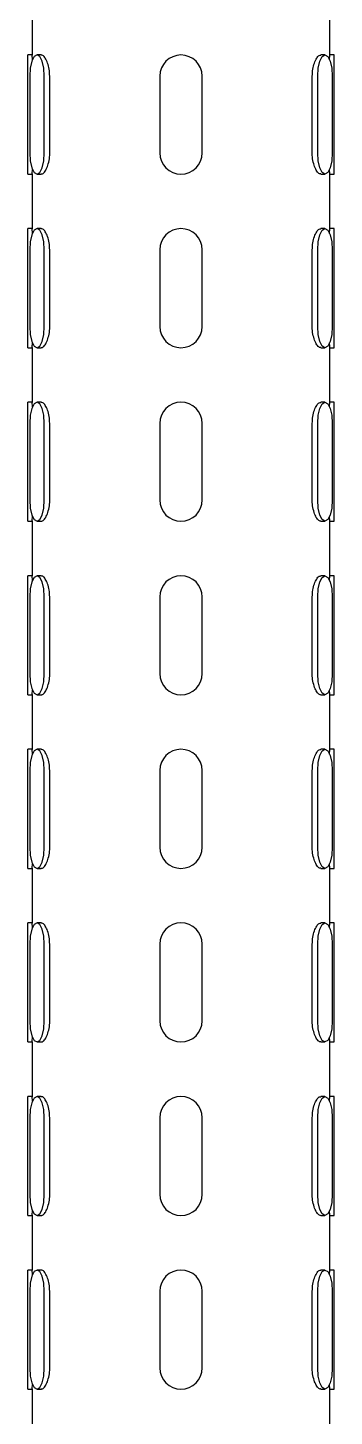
# Model space of a CAD drawing. Extents: x 97 to 1049, y 29 to 427.
# Drawn here: x 147.3 to 153.3, y 189.19 to 216.39 of the extents above; entities that cross this region are included whole.
import ezdxf

# ---------------------------------------------------------------- set-up
doc = ezdxf.new("R2010")
doc.units = 0
doc.header["$LTSCALE"] = 23.1
doc.header["$MEASUREMENT"] = 0
doc.layers.get('0').update_dxf_attribs({"linetype": 'CONTINUOUS'})

msp = doc.modelspace()

# ---------------------------------------------------------------- linework, layer by layer
at = {"color": 7, "linetype": 'Continuous', "lineweight": 25}
for p, q in [((147.38134, 216.92405), (147.38134, 215.84695)), ((153.21467, 215.84695), (153.21467, 216.92405)), ((147.38207, 215.85217), (147.298, 215.85217)), ((147.298, 215.4355), (147.298, 215.85217)), ((147.55793, 215.85217), (147.47893, 215.85217)), ((153.11708, 215.85217), (153.03808, 215.85217)), ((153.298, 215.85217), (153.21393, 215.85217)), ((153.298, 215.4355), (153.298, 215.85217)), ((147.298, 213.9355), (147.298, 215.4355)), ((147.33642, 215.4355), (147.33642, 213.9355)), ((147.62143, 213.9355), (147.62143, 215.4355)), ((147.72785, 213.9355), (147.72785, 215.4355)), ((149.88134, 215.4355), (149.88134, 213.9355)), ((150.71467, 213.9355), (150.71467, 215.4355)), ((152.86815, 213.9355), (152.86815, 215.4355)), ((152.97457, 213.9355), (152.97457, 215.4355)), ((153.25959, 215.4355), (153.25959, 213.9355)), ((153.298, 213.9355), (153.298, 215.4355)), ((147.298, 213.51884), (147.298, 213.9355)), ((153.298, 213.51884), (153.298, 213.9355)), ((147.298, 213.51884), (147.38207, 213.51884)), ((147.38134, 213.52405), (147.38134, 212.44695)), ((147.47893, 213.51884), (147.55793, 213.51884)), ((153.03808, 213.51884), (153.11708, 213.51884)), ((153.21393, 213.51884), (153.298, 213.51884)), ((153.21467, 212.44695), (153.21467, 213.52405)), ((147.38207, 212.45217), (147.298, 212.45217)), ((147.298, 212.0355), (147.298, 212.45217)), ((147.55793, 212.45217), (147.47893, 212.45217)), ((153.11708, 212.45217), (153.03808, 212.45217)), ((153.298, 212.45217), (153.21393, 212.45217)), ((153.298, 212.0355), (153.298, 212.45217)), ((147.298, 210.5355), (147.298, 212.0355)), ((147.33642, 212.0355), (147.33642, 210.5355)), ((147.62143, 210.5355), (147.62143, 212.0355)), ((147.72785, 210.5355), (147.72785, 212.0355)), ((149.88134, 212.0355), (149.88134, 210.5355)), ((150.71467, 210.5355), (150.71467, 212.0355)), ((152.86815, 210.5355), (152.86815, 212.0355)), ((152.97457, 210.5355), (152.97457, 212.0355)), ((153.25959, 212.0355), (153.25959, 210.5355)), ((153.298, 210.5355), (153.298, 212.0355)), ((147.298, 210.11884), (147.298, 210.5355)), ((153.298, 210.11884), (153.298, 210.5355)), ((147.298, 210.11884), (147.38207, 210.11884)), ((147.38134, 210.12405), (147.38134, 209.04695)), ((147.47893, 210.11884), (147.55793, 210.11884)), ((153.03808, 210.11884), (153.11708, 210.11884)), ((153.21393, 210.11884), (153.298, 210.11884)), ((153.21467, 209.04695), (153.21467, 210.12405)), ((147.38207, 209.05217), (147.298, 209.05217)), ((147.298, 208.6355), (147.298, 209.05217)), ((147.55793, 209.05217), (147.47893, 209.05217)), ((153.11708, 209.05217), (153.03808, 209.05217)), ((153.298, 209.05217), (153.21393, 209.05217)), ((153.298, 208.6355), (153.298, 209.05217)), ((147.298, 207.1355), (147.298, 208.6355)), ((147.33642, 208.6355), (147.33642, 207.1355)), ((147.62143, 207.1355), (147.62143, 208.6355)), ((147.72785, 207.1355), (147.72785, 208.6355)), ((149.88134, 208.6355), (149.88134, 207.1355)), ((150.71467, 207.1355), (150.71467, 208.6355)), ((152.86815, 207.1355), (152.86815, 208.6355)), ((152.97457, 207.1355), (152.97457, 208.6355)), ((153.25959, 208.6355), (153.25959, 207.1355)), ((153.298, 207.1355), (153.298, 208.6355)), ((147.298, 206.71884), (147.298, 207.1355)), ((153.298, 206.71884), (153.298, 207.1355)), ((147.298, 206.71884), (147.38207, 206.71884)), ((147.38134, 206.72405), (147.38134, 205.64695)), ((147.47893, 206.71884), (147.55793, 206.71884)), ((153.03808, 206.71884), (153.11708, 206.71884)), ((153.21393, 206.71884), (153.298, 206.71884)), ((153.21467, 205.64695), (153.21467, 206.72405)), ((147.38207, 205.65217), (147.298, 205.65217)), ((147.298, 205.2355), (147.298, 205.65217)), ((147.55793, 205.65217), (147.47893, 205.65217)), ((153.11708, 205.65217), (153.03808, 205.65217)), ((153.298, 205.65217), (153.21393, 205.65217)), ((153.298, 205.2355), (153.298, 205.65217)), ((147.298, 203.7355), (147.298, 205.2355)), ((147.33642, 205.2355), (147.33642, 203.7355)), ((147.62143, 203.7355), (147.62143, 205.2355)), ((147.72785, 203.7355), (147.72785, 205.2355)), ((149.88134, 205.2355), (149.88134, 203.7355)), ((150.71467, 203.7355), (150.71467, 205.2355)), ((152.86815, 203.7355), (152.86815, 205.2355)), ((152.97457, 203.7355), (152.97457, 205.2355)), ((153.25959, 205.2355), (153.25959, 203.7355)), ((153.298, 203.7355), (153.298, 205.2355)), ((147.298, 203.31884), (147.298, 203.7355)), ((153.298, 203.31884), (153.298, 203.7355)), ((147.298, 203.31884), (147.38207, 203.31884)), ((147.38134, 203.32405), (147.38134, 202.24695)), ((147.47893, 203.31884), (147.55793, 203.31884)), ((153.03808, 203.31884), (153.11708, 203.31884)), ((153.21393, 203.31884), (153.298, 203.31884)), ((153.21467, 202.24695), (153.21467, 203.32405)), ((147.38207, 202.25217), (147.298, 202.25217)), ((147.298, 201.8355), (147.298, 202.25217)), ((147.55793, 202.25217), (147.47893, 202.25217)), ((153.11708, 202.25217), (153.03808, 202.25217)), ((153.298, 202.25217), (153.21393, 202.25217)), ((153.298, 201.8355), (153.298, 202.25217)), ((147.298, 200.3355), (147.298, 201.8355)), ((147.33642, 201.8355), (147.33642, 200.3355)), ((147.62143, 200.3355), (147.62143, 201.8355)), ((147.72785, 200.3355), (147.72785, 201.8355)), ((149.88134, 201.8355), (149.88134, 200.3355)), ((150.71467, 200.3355), (150.71467, 201.8355)), ((152.86815, 200.3355), (152.86815, 201.8355)), ((152.97457, 200.3355), (152.97457, 201.8355)), ((153.25959, 201.8355), (153.25959, 200.3355)), ((153.298, 200.3355), (153.298, 201.8355)), ((147.298, 199.91884), (147.298, 200.3355)), ((153.298, 199.91884), (153.298, 200.3355)), ((147.298, 199.91884), (147.38207, 199.91884)), ((147.38134, 199.92405), (147.38134, 198.84695)), ((147.47893, 199.91884), (147.55793, 199.91884)), ((153.03808, 199.91884), (153.11708, 199.91884)), ((153.21393, 199.91884), (153.298, 199.91884)), ((153.21467, 198.84695), (153.21467, 199.92405)), ((147.38207, 198.85217), (147.298, 198.85217)), ((147.298, 198.4355), (147.298, 198.85217)), ((147.55793, 198.85217), (147.47893, 198.85217)), ((153.11708, 198.85217), (153.03808, 198.85217)), ((153.298, 198.85217), (153.21393, 198.85217)), ((153.298, 198.4355), (153.298, 198.85217)), ((147.298, 196.9355), (147.298, 198.4355)), ((147.33642, 198.4355), (147.33642, 196.9355)), ((147.62143, 196.9355), (147.62143, 198.4355)), ((147.72785, 196.9355), (147.72785, 198.4355)), ((149.88134, 198.4355), (149.88134, 196.9355)), ((150.71467, 196.9355), (150.71467, 198.4355)), ((152.86815, 196.9355), (152.86815, 198.4355)), ((152.97457, 196.9355), (152.97457, 198.4355)), ((153.25959, 198.4355), (153.25959, 196.9355)), ((153.298, 196.9355), (153.298, 198.4355)), ((147.298, 196.51884), (147.298, 196.9355)), ((153.298, 196.51884), (153.298, 196.9355)), ((147.298, 196.51884), (147.38207, 196.51884)), ((147.38134, 196.52405), (147.38134, 195.44695)), ((147.47893, 196.51884), (147.55793, 196.51884)), ((153.03808, 196.51884), (153.11708, 196.51884)), ((153.21393, 196.51884), (153.298, 196.51884)), ((153.21467, 195.44695), (153.21467, 196.52405)), ((147.38207, 195.45217), (147.298, 195.45217)), ((147.298, 195.0355), (147.298, 195.45217)), ((147.55793, 195.45217), (147.47893, 195.45217)), ((153.11708, 195.45217), (153.03808, 195.45217)), ((153.298, 195.45217), (153.21393, 195.45217)), ((153.298, 195.0355), (153.298, 195.45217)), ((147.298, 193.5355), (147.298, 195.0355)), ((147.33642, 195.0355), (147.33642, 193.5355)), ((147.62143, 193.5355), (147.62143, 195.0355)), ((147.72785, 193.5355), (147.72785, 195.0355)), ((149.88134, 195.0355), (149.88134, 193.5355)), ((150.71467, 193.5355), (150.71467, 195.0355)), ((152.86815, 193.5355), (152.86815, 195.0355)), ((152.97457, 193.5355), (152.97457, 195.0355)), ((153.25959, 195.0355), (153.25959, 193.5355)), ((153.298, 193.5355), (153.298, 195.0355)), ((147.298, 193.11884), (147.298, 193.5355)), ((153.298, 193.11884), (153.298, 193.5355)), ((147.298, 193.11884), (147.38207, 193.11884)), ((147.38134, 193.12405), (147.38134, 192.04695)), ((147.47893, 193.11884), (147.55793, 193.11884)), ((153.03808, 193.11884), (153.11708, 193.11884)), ((153.21393, 193.11884), (153.298, 193.11884)), ((153.21467, 192.04695), (153.21467, 193.12405)), ((147.38207, 192.05217), (147.298, 192.05217)), ((147.298, 191.6355), (147.298, 192.05217)), ((147.55793, 192.05217), (147.47893, 192.05217)), ((153.11708, 192.05217), (153.03808, 192.05217)), ((153.298, 192.05217), (153.21393, 192.05217)), ((153.298, 191.6355), (153.298, 192.05217)), ((147.298, 190.1355), (147.298, 191.6355)), ((147.33642, 191.6355), (147.33642, 190.1355)), ((147.62143, 190.1355), (147.62143, 191.6355)), ((147.72785, 190.1355), (147.72785, 191.6355)), ((149.88134, 191.6355), (149.88134, 190.1355)), ((150.71467, 190.1355), (150.71467, 191.6355)), ((152.86815, 190.1355), (152.86815, 191.6355)), ((152.97457, 190.1355), (152.97457, 191.6355)), ((153.25959, 191.6355), (153.25959, 190.1355)), ((153.298, 190.1355), (153.298, 191.6355)), ((147.298, 189.71884), (147.298, 190.1355)), ((153.298, 189.71884), (153.298, 190.1355)), ((147.298, 189.71884), (147.38207, 189.71884)), ((147.38134, 189.72405), (147.38134, 188.64695)), ((147.47893, 189.71884), (147.55793, 189.71884)), ((153.03808, 189.71884), (153.11708, 189.71884)), ((153.21393, 189.71884), (153.298, 189.71884)), ((153.21467, 188.64695), (153.21467, 189.72405))]:
    msp.add_line(p, q, dxfattribs=at)
at = {"color": 7, "linetype": 'Continuous', "lineweight": 25, "flags": 128}
for points in [[(147.62143, 215.4355), (147.61059, 215.59495), (147.57969, 215.73013), (147.53346, 215.82045), (147.47893, 215.85217), (147.42439, 215.82045), (147.37816, 215.73013), (147.34727, 215.59495), (147.33642, 215.4355)], [(152.97457, 215.4355), (152.98542, 215.59495), (153.01631, 215.73013), (153.06255, 215.82045), (153.11708, 215.85217), (153.17162, 215.82045), (153.21785, 215.73013), (153.24874, 215.59495), (153.25959, 215.4355)], [(147.33642, 213.9355), (147.34727, 213.77605), (147.37816, 213.64087), (147.42439, 213.55055), (147.47893, 213.51884), (147.53346, 213.55055), (147.57969, 213.64087), (147.61059, 213.77605), (147.62143, 213.9355)], [(153.25959, 213.9355), (153.24874, 213.77605), (153.21785, 213.64087), (153.17162, 213.55055), (153.11708, 213.51884), (153.06255, 213.55055), (153.01631, 213.64087), (152.98542, 213.77605), (152.97457, 213.9355)], [(147.62143, 212.0355), (147.61059, 212.19495), (147.57969, 212.33013), (147.53346, 212.42045), (147.47893, 212.45217), (147.42439, 212.42045), (147.37816, 212.33013), (147.34727, 212.19495), (147.33642, 212.0355)], [(152.97457, 212.0355), (152.98542, 212.19495), (153.01631, 212.33013), (153.06255, 212.42045), (153.11708, 212.45217), (153.17162, 212.42045), (153.21785, 212.33013), (153.24874, 212.19495), (153.25959, 212.0355)], [(147.33642, 210.5355), (147.34727, 210.37605), (147.37816, 210.24087), (147.42439, 210.15055), (147.47893, 210.11884), (147.53346, 210.15055), (147.57969, 210.24087), (147.61059, 210.37605), (147.62143, 210.5355)], [(153.25959, 210.5355), (153.24874, 210.37605), (153.21785, 210.24087), (153.17162, 210.15055), (153.11708, 210.11884), (153.06255, 210.15055), (153.01631, 210.24087), (152.98542, 210.37605), (152.97457, 210.5355)], [(147.62143, 208.6355), (147.61059, 208.79495), (147.57969, 208.93013), (147.53346, 209.02045), (147.47893, 209.05217), (147.42439, 209.02045), (147.37816, 208.93013), (147.34727, 208.79495), (147.33642, 208.6355)], [(152.97457, 208.6355), (152.98542, 208.79495), (153.01631, 208.93013), (153.06255, 209.02045), (153.11708, 209.05217), (153.17162, 209.02045), (153.21785, 208.93013), (153.24874, 208.79495), (153.25959, 208.6355)], [(147.33642, 207.1355), (147.34727, 206.97605), (147.37816, 206.84087), (147.42439, 206.75055), (147.47893, 206.71884), (147.53346, 206.75055), (147.57969, 206.84087), (147.61059, 206.97605), (147.62143, 207.1355)], [(153.25959, 207.1355), (153.24874, 206.97605), (153.21785, 206.84087), (153.17162, 206.75055), (153.11708, 206.71884), (153.06255, 206.75055), (153.01631, 206.84087), (152.98542, 206.97605), (152.97457, 207.1355)], [(147.62143, 205.2355), (147.61059, 205.39495), (147.57969, 205.53013), (147.53346, 205.62045), (147.47893, 205.65217), (147.42439, 205.62045), (147.37816, 205.53013), (147.34727, 205.39495), (147.33642, 205.2355)], [(152.97457, 205.2355), (152.98542, 205.39495), (153.01631, 205.53013), (153.06255, 205.62045), (153.11708, 205.65217), (153.17162, 205.62045), (153.21785, 205.53013), (153.24874, 205.39495), (153.25959, 205.2355)], [(147.33642, 203.7355), (147.34727, 203.57605), (147.37816, 203.44087), (147.42439, 203.35055), (147.47893, 203.31884), (147.53346, 203.35055), (147.57969, 203.44087), (147.61059, 203.57605), (147.62143, 203.7355)], [(153.25959, 203.7355), (153.24874, 203.57605), (153.21785, 203.44087), (153.17162, 203.35055), (153.11708, 203.31884), (153.06255, 203.35055), (153.01631, 203.44087), (152.98542, 203.57605), (152.97457, 203.7355)], [(147.62143, 201.8355), (147.61059, 201.99495), (147.57969, 202.13013), (147.53346, 202.22045), (147.47893, 202.25217), (147.42439, 202.22045), (147.37816, 202.13013), (147.34727, 201.99495), (147.33642, 201.8355)], [(152.97457, 201.8355), (152.98542, 201.99495), (153.01631, 202.13013), (153.06255, 202.22045), (153.11708, 202.25217), (153.17162, 202.22045), (153.21785, 202.13013), (153.24874, 201.99495), (153.25959, 201.8355)], [(147.33642, 200.3355), (147.34727, 200.17605), (147.37816, 200.04087), (147.42439, 199.95055), (147.47893, 199.91884), (147.53346, 199.95055), (147.57969, 200.04087), (147.61059, 200.17605), (147.62143, 200.3355)], [(153.25959, 200.3355), (153.24874, 200.17605), (153.21785, 200.04087), (153.17162, 199.95055), (153.11708, 199.91884), (153.06255, 199.95055), (153.01631, 200.04087), (152.98542, 200.17605), (152.97457, 200.3355)], [(147.62143, 198.4355), (147.61059, 198.59495), (147.57969, 198.73013), (147.53346, 198.82045), (147.47893, 198.85217), (147.42439, 198.82045), (147.37816, 198.73013), (147.34727, 198.59495), (147.33642, 198.4355)], [(152.97457, 198.4355), (152.98542, 198.59495), (153.01631, 198.73013), (153.06255, 198.82045), (153.11708, 198.85217), (153.17162, 198.82045), (153.21785, 198.73013), (153.24874, 198.59495), (153.25959, 198.4355)], [(147.33642, 196.9355), (147.34727, 196.77605), (147.37816, 196.64087), (147.42439, 196.55055), (147.47893, 196.51884), (147.53346, 196.55055), (147.57969, 196.64087), (147.61059, 196.77605), (147.62143, 196.9355)], [(153.25959, 196.9355), (153.24874, 196.77605), (153.21785, 196.64087), (153.17162, 196.55055), (153.11708, 196.51884), (153.06255, 196.55055), (153.01631, 196.64087), (152.98542, 196.77605), (152.97457, 196.9355)], [(147.62143, 195.0355), (147.61059, 195.19495), (147.57969, 195.33013), (147.53346, 195.42045), (147.47893, 195.45217), (147.42439, 195.42045), (147.37816, 195.33013), (147.34727, 195.19495), (147.33642, 195.0355)], [(152.97457, 195.0355), (152.98542, 195.19495), (153.01631, 195.33013), (153.06255, 195.42045), (153.11708, 195.45217), (153.17162, 195.42045), (153.21785, 195.33013), (153.24874, 195.19495), (153.25959, 195.0355)], [(147.33642, 193.5355), (147.34727, 193.37605), (147.37816, 193.24087), (147.42439, 193.15055), (147.47893, 193.11884), (147.53346, 193.15055), (147.57969, 193.24087), (147.61059, 193.37605), (147.62143, 193.5355)], [(153.25959, 193.5355), (153.24874, 193.37605), (153.21785, 193.24087), (153.17162, 193.15055), (153.11708, 193.11884), (153.06255, 193.15055), (153.01631, 193.24087), (152.98542, 193.37605), (152.97457, 193.5355)], [(147.62143, 191.6355), (147.61059, 191.79495), (147.57969, 191.93013), (147.53346, 192.02045), (147.47893, 192.05217), (147.42439, 192.02045), (147.37816, 191.93013), (147.34727, 191.79495), (147.33642, 191.6355)], [(152.97457, 191.6355), (152.98542, 191.79495), (153.01631, 191.93013), (153.06255, 192.02045), (153.11708, 192.05217), (153.17162, 192.02045), (153.21785, 191.93013), (153.24874, 191.79495), (153.25959, 191.6355)], [(147.33642, 190.1355), (147.34727, 189.97605), (147.37816, 189.84087), (147.42439, 189.75055), (147.47893, 189.71884), (147.53346, 189.75055), (147.57969, 189.84087), (147.61059, 189.97605), (147.62143, 190.1355)], [(153.25959, 190.1355), (153.24874, 189.97605), (153.21785, 189.84087), (153.17162, 189.75055), (153.11708, 189.71884), (153.06255, 189.75055), (153.01631, 189.84087), (152.98542, 189.97605), (152.97457, 190.1355)]]:
    msp.add_lwpolyline(points, dxfattribs=at)
at = {"color": 7, "linetype": 'Continuous', "lineweight": 25}
for centre, start, end in [((150.298, 215.4355), 0, 180), ((150.298, 213.9355), 180, 0), ((150.298, 212.0355), 0, 180), ((150.298, 210.5355), 180, 0), ((150.298, 208.6355), 0, 180), ((150.298, 207.1355), 180, 0), ((150.298, 205.2355), 0, 180), ((150.298, 203.7355), 180, 0), ((150.298, 201.8355), 0, 180), ((150.298, 200.3355), 180, 0), ((150.298, 198.4355), 0, 180), ((150.298, 196.9355), 180, 0), ((150.298, 195.0355), 0, 180), ((150.298, 193.5355), 180, 0), ((150.298, 191.6355), 0, 180), ((150.298, 190.1355), 180, 0)]:
    msp.add_arc(centre, 0.41667, start, end, dxfattribs=at)
for points, knots in [([(147.39301, 215.75765), (147.39194, 215.76802), (147.38754, 215.81083), (147.38211, 215.84612), (147.38208, 215.84672), (147.38208, 215.84695)], [0, 0, 0, 0, 0.16120409, 0.66532128, 1, 1, 1, 1]), ([(147.72785, 215.4355), (147.72566, 215.48206), (147.72128, 215.57517), (147.68812, 215.69972), (147.64257, 215.79332), (147.59548, 215.847), (147.56858, 215.84698), (147.55782, 215.84697)], [0, 0, 0, 0, 0.21324843, 0.42644388, 0.64101168, 0.85649491, 1, 1, 1, 1]), ([(152.86815, 215.4355), (152.87035, 215.48206), (152.87473, 215.57517), (152.90789, 215.69972), (152.95344, 215.79332), (153.00053, 215.847), (153.02743, 215.84698), (153.03818, 215.84697)], [0, 0, 0, 0, 0.21324843, 0.42644388, 0.64101168, 0.85649491, 1, 1, 1, 1]), ([(153.203, 215.75765), (153.20406, 215.76802), (153.20847, 215.81083), (153.2139, 215.84612), (153.21392, 215.84672), (153.21393, 215.84695)], [0, 0, 0, 0, 0.16120409, 0.66532128, 1, 1, 1, 1]), ([(147.55803, 213.52403), (147.56308, 213.52259), (147.58335, 213.51681), (147.6246, 213.55449), (147.67325, 213.63333), (147.71105, 213.74952), (147.72652, 213.85672), (147.72758, 213.91951), (147.72785, 213.9355)], [0, 0, 0, 0, 0.07049632, 0.28294968, 0.49615414, 0.71125472, 0.92647591, 1, 1, 1, 1]), ([(153.03798, 213.52403), (153.03293, 213.52259), (153.01266, 213.51681), (152.9714, 213.55449), (152.92275, 213.63333), (152.88496, 213.74952), (152.86949, 213.85672), (152.86842, 213.91951), (152.86815, 213.9355)], [0, 0, 0, 0, 0.07049632, 0.28294968, 0.49615414, 0.71125472, 0.92647591, 1, 1, 1, 1]), ([(147.38208, 213.52405), (147.38187, 213.52264), (147.38106, 213.51702), (147.38552, 213.54616), (147.3908, 213.59307), (147.3929, 213.61167)], [0, 0, 0, 0, 0.16770981, 0.66994353, 1, 1, 1, 1]), ([(153.21393, 213.52405), (153.21414, 213.52264), (153.21495, 213.51702), (153.21049, 213.54616), (153.2052, 213.59307), (153.20311, 213.61167)], [0, 0, 0, 0, 0.16770981, 0.66994353, 1, 1, 1, 1]), ([(147.39301, 212.35765), (147.39194, 212.36802), (147.38754, 212.41083), (147.38211, 212.44612), (147.38208, 212.44672), (147.38208, 212.44695)], [0, 0, 0, 0, 0.161204093, 0.665321277, 1, 1, 1, 1]), ([(147.72785, 212.0355), (147.72566, 212.08206), (147.72128, 212.17517), (147.68812, 212.29972), (147.64257, 212.39332), (147.59548, 212.447), (147.56858, 212.44698), (147.55782, 212.44697)], [0, 0, 0, 0, 0.21324843, 0.42644388, 0.64101168, 0.85649491, 1, 1, 1, 1]), ([(152.86815, 212.0355), (152.87035, 212.08206), (152.87473, 212.17517), (152.90789, 212.29972), (152.95344, 212.39332), (153.00053, 212.447), (153.02743, 212.44698), (153.03818, 212.44697)], [0, 0, 0, 0, 0.21324843, 0.42644388, 0.64101168, 0.85649491, 1, 1, 1, 1]), ([(153.203, 212.35765), (153.20406, 212.36802), (153.20847, 212.41083), (153.2139, 212.44612), (153.21392, 212.44672), (153.21393, 212.44695)], [0, 0, 0, 0, 0.16120409, 0.66532128, 1, 1, 1, 1]), ([(147.55803, 210.12403), (147.56308, 210.12259), (147.58335, 210.11681), (147.6246, 210.15449), (147.67325, 210.23333), (147.71105, 210.34952), (147.72652, 210.45672), (147.72758, 210.51951), (147.72785, 210.5355)], [0, 0, 0, 0, 0.07049632, 0.28294968, 0.49615414, 0.71125472, 0.92647591, 1, 1, 1, 1]), ([(153.03798, 210.12403), (153.03293, 210.12259), (153.01266, 210.11681), (152.9714, 210.15449), (152.92275, 210.23333), (152.88496, 210.34952), (152.86949, 210.45672), (152.86842, 210.51951), (152.86815, 210.5355)], [0, 0, 0, 0, 0.07049632, 0.28294968, 0.49615414, 0.71125472, 0.92647591, 1, 1, 1, 1]), ([(147.38208, 210.12405), (147.38187, 210.12264), (147.38106, 210.11702), (147.38552, 210.14616), (147.3908, 210.19307), (147.3929, 210.21167)], [0, 0, 0, 0, 0.167709813, 0.669943534, 1, 1, 1, 1]), ([(153.21393, 210.12405), (153.21414, 210.12264), (153.21495, 210.11702), (153.21049, 210.14616), (153.2052, 210.19307), (153.20311, 210.21167)], [0, 0, 0, 0, 0.16770981, 0.66994353, 1, 1, 1, 1]), ([(147.39301, 208.95765), (147.39194, 208.96802), (147.38754, 209.01083), (147.38211, 209.04612), (147.38208, 209.04672), (147.38208, 209.04695)], [0, 0, 0, 0, 0.16120409, 0.66532128, 1, 1, 1, 1]), ([(147.72785, 208.6355), (147.72566, 208.68206), (147.72128, 208.77517), (147.68812, 208.89972), (147.64257, 208.99332), (147.59548, 209.047), (147.56858, 209.04698), (147.55782, 209.04697)], [0, 0, 0, 0, 0.21324843, 0.42644388, 0.64101168, 0.85649491, 1, 1, 1, 1]), ([(152.86815, 208.6355), (152.87035, 208.68206), (152.87473, 208.77517), (152.90789, 208.89972), (152.95344, 208.99332), (153.00053, 209.047), (153.02743, 209.04698), (153.03818, 209.04697)], [0, 0, 0, 0, 0.21324843, 0.42644388, 0.64101168, 0.85649491, 1, 1, 1, 1]), ([(153.203, 208.95765), (153.20406, 208.96802), (153.20847, 209.01083), (153.2139, 209.04612), (153.21392, 209.04672), (153.21393, 209.04695)], [0, 0, 0, 0, 0.16120409, 0.66532128, 1, 1, 1, 1]), ([(147.55803, 206.72403), (147.56308, 206.72259), (147.58335, 206.71681), (147.6246, 206.75449), (147.67325, 206.83333), (147.71105, 206.94952), (147.72652, 207.05672), (147.72758, 207.11951), (147.72785, 207.1355)], [0, 0, 0, 0, 0.07049632, 0.28294968, 0.49615414, 0.71125472, 0.92647591, 1, 1, 1, 1]), ([(153.03798, 206.72403), (153.03293, 206.72259), (153.01266, 206.71681), (152.9714, 206.75449), (152.92275, 206.83333), (152.88496, 206.94952), (152.86949, 207.05672), (152.86842, 207.11951), (152.86815, 207.1355)], [0, 0, 0, 0, 0.07049632, 0.28294968, 0.49615414, 0.71125472, 0.92647591, 1, 1, 1, 1]), ([(147.38208, 206.72405), (147.38187, 206.72264), (147.38106, 206.71702), (147.38552, 206.74616), (147.3908, 206.79307), (147.3929, 206.81167)], [0, 0, 0, 0, 0.16770981, 0.66994353, 1, 1, 1, 1]), ([(153.21393, 206.72405), (153.21414, 206.72264), (153.21495, 206.71702), (153.21049, 206.74616), (153.2052, 206.79307), (153.20311, 206.81167)], [0, 0, 0, 0, 0.16770981, 0.66994353, 1, 1, 1, 1]), ([(147.39301, 205.55765), (147.39194, 205.56802), (147.38754, 205.61083), (147.38211, 205.64612), (147.38208, 205.64672), (147.38208, 205.64695)], [0, 0, 0, 0, 0.16120409, 0.66532128, 1, 1, 1, 1]), ([(147.72785, 205.2355), (147.72566, 205.28206), (147.72128, 205.37517), (147.68812, 205.49972), (147.64257, 205.59332), (147.59548, 205.647), (147.56858, 205.64698), (147.55782, 205.64697)], [0, 0, 0, 0, 0.21324843, 0.42644388, 0.64101168, 0.85649491, 1, 1, 1, 1]), ([(152.86815, 205.2355), (152.87035, 205.28206), (152.87473, 205.37517), (152.90789, 205.49972), (152.95344, 205.59332), (153.00053, 205.647), (153.02743, 205.64698), (153.03818, 205.64697)], [0, 0, 0, 0, 0.21324843, 0.42644388, 0.64101168, 0.85649491, 1, 1, 1, 1]), ([(153.203, 205.55765), (153.20406, 205.56802), (153.20847, 205.61083), (153.2139, 205.64612), (153.21392, 205.64672), (153.21393, 205.64695)], [0, 0, 0, 0, 0.16120409, 0.66532128, 1, 1, 1, 1]), ([(147.55803, 203.32403), (147.56308, 203.32259), (147.58335, 203.31681), (147.6246, 203.35449), (147.67325, 203.43333), (147.71105, 203.54952), (147.72652, 203.65672), (147.72758, 203.71951), (147.72785, 203.7355)], [0, 0, 0, 0, 0.07049632, 0.28294968, 0.49615414, 0.71125472, 0.92647591, 1, 1, 1, 1]), ([(153.03798, 203.32403), (153.03293, 203.32259), (153.01266, 203.31681), (152.9714, 203.35449), (152.92275, 203.43333), (152.88496, 203.54952), (152.86949, 203.65672), (152.86842, 203.71951), (152.86815, 203.7355)], [0, 0, 0, 0, 0.07049632, 0.28294968, 0.49615414, 0.71125472, 0.92647591, 1, 1, 1, 1]), ([(147.38208, 203.32405), (147.38187, 203.32264), (147.38106, 203.31702), (147.38552, 203.34616), (147.3908, 203.39307), (147.3929, 203.41167)], [0, 0, 0, 0, 0.16770981, 0.66994353, 1, 1, 1, 1]), ([(153.21393, 203.32405), (153.21414, 203.32264), (153.21495, 203.31702), (153.21049, 203.34616), (153.2052, 203.39307), (153.20311, 203.41167)], [0, 0, 0, 0, 0.16770981, 0.66994353, 1, 1, 1, 1]), ([(147.39301, 202.15765), (147.39194, 202.16802), (147.38754, 202.21083), (147.38211, 202.24612), (147.38208, 202.24672), (147.38208, 202.24695)], [0, 0, 0, 0, 0.16120409, 0.66532128, 1, 1, 1, 1]), ([(147.72785, 201.8355), (147.72566, 201.88206), (147.72128, 201.97517), (147.68812, 202.09972), (147.64257, 202.19332), (147.59548, 202.247), (147.56858, 202.24698), (147.55782, 202.24697)], [0, 0, 0, 0, 0.21324843, 0.42644388, 0.64101168, 0.85649491, 1, 1, 1, 1]), ([(152.86815, 201.8355), (152.87035, 201.88206), (152.87473, 201.97517), (152.90789, 202.09972), (152.95344, 202.19332), (153.00053, 202.247), (153.02743, 202.24698), (153.03818, 202.24697)], [0, 0, 0, 0, 0.21324843, 0.42644388, 0.64101168, 0.85649491, 1, 1, 1, 1]), ([(153.203, 202.15765), (153.20406, 202.16802), (153.20847, 202.21083), (153.2139, 202.24612), (153.21392, 202.24672), (153.21393, 202.24695)], [0, 0, 0, 0, 0.16120409, 0.66532128, 1, 1, 1, 1]), ([(147.55803, 199.92403), (147.56308, 199.92259), (147.58335, 199.91681), (147.6246, 199.95449), (147.67325, 200.03333), (147.71105, 200.14952), (147.72652, 200.25672), (147.72758, 200.31951), (147.72785, 200.3355)], [0, 0, 0, 0, 0.07049632, 0.28294968, 0.49615414, 0.71125472, 0.92647591, 1, 1, 1, 1]), ([(153.03798, 199.92403), (153.03293, 199.92259), (153.01266, 199.91681), (152.9714, 199.95449), (152.92275, 200.03333), (152.88496, 200.14952), (152.86949, 200.25672), (152.86842, 200.31951), (152.86815, 200.3355)], [0, 0, 0, 0, 0.07049632, 0.28294968, 0.49615414, 0.71125472, 0.92647591, 1, 1, 1, 1]), ([(147.38208, 199.92405), (147.38187, 199.92264), (147.38106, 199.91702), (147.38552, 199.94616), (147.3908, 199.99307), (147.3929, 200.01167)], [0, 0, 0, 0, 0.16770981, 0.66994353, 1, 1, 1, 1]), ([(153.21393, 199.92405), (153.21414, 199.92264), (153.21495, 199.91702), (153.21049, 199.94616), (153.2052, 199.99307), (153.20311, 200.01167)], [0, 0, 0, 0, 0.16770981, 0.66994353, 1, 1, 1, 1]), ([(147.39301, 198.75765), (147.39194, 198.76802), (147.38754, 198.81083), (147.38211, 198.84612), (147.38208, 198.84672), (147.38208, 198.84695)], [0, 0, 0, 0, 0.16120409, 0.66532128, 1, 1, 1, 1]), ([(147.72785, 198.4355), (147.72566, 198.48206), (147.72128, 198.57517), (147.68812, 198.69972), (147.64257, 198.79332), (147.59548, 198.847), (147.56858, 198.84698), (147.55782, 198.84697)], [0, 0, 0, 0, 0.21324843, 0.42644388, 0.64101168, 0.85649491, 1, 1, 1, 1]), ([(152.86815, 198.4355), (152.87035, 198.48206), (152.87473, 198.57517), (152.90789, 198.69972), (152.95344, 198.79332), (153.00053, 198.847), (153.02743, 198.84698), (153.03818, 198.84697)], [0, 0, 0, 0, 0.21324843, 0.42644388, 0.64101168, 0.85649491, 1, 1, 1, 1]), ([(153.203, 198.75765), (153.20406, 198.76802), (153.20847, 198.81083), (153.2139, 198.84612), (153.21392, 198.84672), (153.21393, 198.84695)], [0, 0, 0, 0, 0.16120409, 0.66532128, 1, 1, 1, 1]), ([(147.55803, 196.52403), (147.56308, 196.52259), (147.58335, 196.51681), (147.6246, 196.55449), (147.67325, 196.63333), (147.71105, 196.74952), (147.72652, 196.85672), (147.72758, 196.91951), (147.72785, 196.9355)], [0, 0, 0, 0, 0.07049632, 0.28294968, 0.49615414, 0.71125472, 0.92647591, 1, 1, 1, 1]), ([(153.03798, 196.52403), (153.03293, 196.52259), (153.01266, 196.51681), (152.9714, 196.55449), (152.92275, 196.63333), (152.88496, 196.74952), (152.86949, 196.85672), (152.86842, 196.91951), (152.86815, 196.9355)], [0, 0, 0, 0, 0.07049632, 0.28294968, 0.49615414, 0.71125472, 0.92647591, 1, 1, 1, 1]), ([(147.38208, 196.52405), (147.38187, 196.52264), (147.38106, 196.51702), (147.38552, 196.54616), (147.3908, 196.59307), (147.3929, 196.61167)], [0, 0, 0, 0, 0.16770981, 0.66994353, 1, 1, 1, 1]), ([(153.21393, 196.52405), (153.21414, 196.52264), (153.21495, 196.51702), (153.21049, 196.54616), (153.2052, 196.59307), (153.20311, 196.61167)], [0, 0, 0, 0, 0.167709813, 0.669943534, 1, 1, 1, 1]), ([(147.39301, 195.35765), (147.39194, 195.36802), (147.38754, 195.41083), (147.38211, 195.44612), (147.38208, 195.44672), (147.38208, 195.44695)], [0, 0, 0, 0, 0.16120409, 0.66532128, 1, 1, 1, 1]), ([(147.72785, 195.0355), (147.72566, 195.08206), (147.72128, 195.17517), (147.68812, 195.29972), (147.64257, 195.39332), (147.59548, 195.447), (147.56858, 195.44698), (147.55782, 195.44697)], [0, 0, 0, 0, 0.21324843, 0.42644388, 0.64101168, 0.85649491, 1, 1, 1, 1]), ([(152.86815, 195.0355), (152.87035, 195.08206), (152.87473, 195.17517), (152.90789, 195.29972), (152.95344, 195.39332), (153.00053, 195.447), (153.02743, 195.44698), (153.03818, 195.44697)], [0, 0, 0, 0, 0.21324843, 0.42644388, 0.64101168, 0.85649491, 1, 1, 1, 1]), ([(153.203, 195.35765), (153.20406, 195.36802), (153.20847, 195.41083), (153.2139, 195.44612), (153.21392, 195.44672), (153.21393, 195.44695)], [0, 0, 0, 0, 0.16120409, 0.66532128, 1, 1, 1, 1]), ([(147.55803, 193.12403), (147.56308, 193.12259), (147.58335, 193.11681), (147.6246, 193.15449), (147.67325, 193.23333), (147.71105, 193.34952), (147.72652, 193.45672), (147.72758, 193.51951), (147.72785, 193.5355)], [0, 0, 0, 0, 0.07049632, 0.28294968, 0.49615414, 0.71125472, 0.92647591, 1, 1, 1, 1]), ([(153.03798, 193.12403), (153.03293, 193.12259), (153.01266, 193.11681), (152.9714, 193.15449), (152.92275, 193.23333), (152.88496, 193.34952), (152.86949, 193.45672), (152.86842, 193.51951), (152.86815, 193.5355)], [0, 0, 0, 0, 0.07049632, 0.28294968, 0.49615414, 0.71125472, 0.92647591, 1, 1, 1, 1]), ([(147.38208, 193.12405), (147.38187, 193.12264), (147.38106, 193.11702), (147.38552, 193.14616), (147.3908, 193.19307), (147.3929, 193.21167)], [0, 0, 0, 0, 0.167709813, 0.669943534, 1, 1, 1, 1]), ([(153.21393, 193.12405), (153.21414, 193.12264), (153.21495, 193.11702), (153.21049, 193.14616), (153.2052, 193.19307), (153.20311, 193.21167)], [0, 0, 0, 0, 0.16770981, 0.66994353, 1, 1, 1, 1]), ([(147.39301, 191.95765), (147.39194, 191.96802), (147.38754, 192.01083), (147.38211, 192.04612), (147.38208, 192.04672), (147.38208, 192.04695)], [0, 0, 0, 0, 0.16120409, 0.66532128, 1, 1, 1, 1]), ([(147.72785, 191.6355), (147.72566, 191.68206), (147.72128, 191.77517), (147.68812, 191.89972), (147.64257, 191.99332), (147.59548, 192.047), (147.56858, 192.04698), (147.55782, 192.04697)], [0, 0, 0, 0, 0.21324843, 0.42644388, 0.64101168, 0.85649491, 1, 1, 1, 1]), ([(152.86815, 191.6355), (152.87035, 191.68206), (152.87473, 191.77517), (152.90789, 191.89972), (152.95344, 191.99332), (153.00053, 192.047), (153.02743, 192.04698), (153.03818, 192.04697)], [0, 0, 0, 0, 0.21324843, 0.42644388, 0.64101168, 0.85649491, 1, 1, 1, 1]), ([(153.203, 191.95765), (153.20406, 191.96802), (153.20847, 192.01083), (153.2139, 192.04612), (153.21392, 192.04672), (153.21393, 192.04695)], [0, 0, 0, 0, 0.16120409, 0.66532128, 1, 1, 1, 1]), ([(147.55803, 189.72403), (147.56308, 189.72259), (147.58335, 189.71681), (147.6246, 189.75449), (147.67325, 189.83333), (147.71105, 189.94952), (147.72652, 190.05672), (147.72758, 190.11951), (147.72785, 190.1355)], [0, 0, 0, 0, 0.07049632, 0.28294968, 0.49615414, 0.71125472, 0.92647591, 1, 1, 1, 1]), ([(153.03798, 189.72403), (153.03293, 189.72259), (153.01266, 189.71681), (152.9714, 189.75449), (152.92275, 189.83333), (152.88496, 189.94952), (152.86949, 190.05672), (152.86842, 190.11951), (152.86815, 190.1355)], [0, 0, 0, 0, 0.07049632, 0.28294968, 0.49615414, 0.71125472, 0.92647591, 1, 1, 1, 1]), ([(147.38208, 189.72405), (147.38187, 189.72264), (147.38106, 189.71702), (147.38552, 189.74616), (147.3908, 189.79307), (147.3929, 189.81167)], [0, 0, 0, 0, 0.16770981, 0.66994353, 1, 1, 1, 1]), ([(153.21393, 189.72405), (153.21414, 189.72264), (153.21495, 189.71702), (153.21049, 189.74616), (153.2052, 189.79307), (153.20311, 189.81167)], [0, 0, 0, 0, 0.16770981, 0.66994353, 1, 1, 1, 1])]:
    msp.add_open_spline(points, degree=3, knots=knots, dxfattribs=at)

doc.saveas('drawing.dxf')
